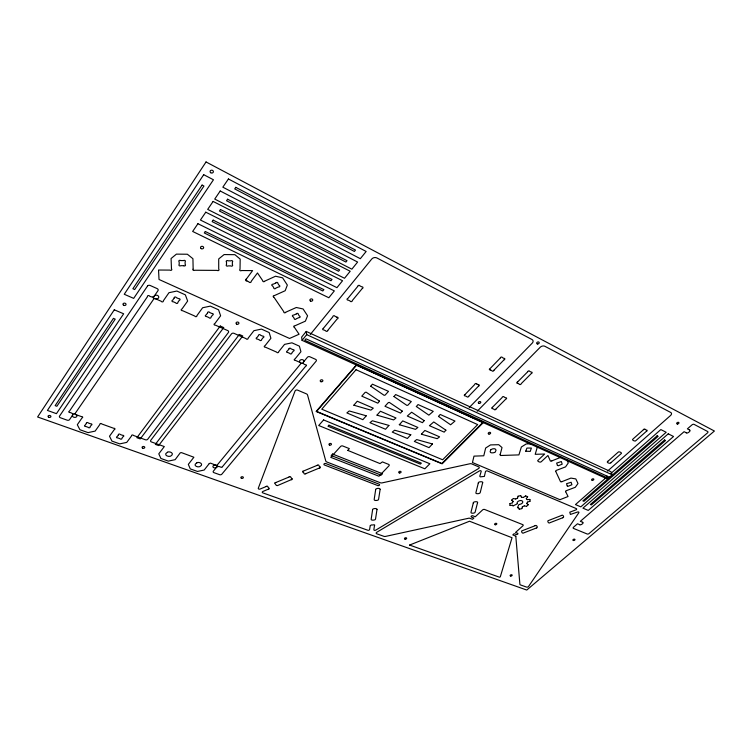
<?xml version="1.0" encoding="UTF-8"?>
<svg xmlns="http://www.w3.org/2000/svg" width="752" height="752" viewBox="0 0 752 752"><rect width="100%" height="100%" fill="white"/><g stroke="black" fill="none" stroke-linecap="round" stroke-linejoin="round"><path stroke-width="1.13" d="M372.597 509.856L371.197 519.049C370.078 520.675 376.019 520.459 375.558 518.908L376.959 509.677M375.662 489.731L374.205 499.309C373.208 501.048 379.13 500.823 378.613 499.14L380.108 489.571M517.667 498.012L517.987 496.273M521.935 508.559L522.236 506.942M473.309 502.994L471.015 512.112C469.897 513.832 475.715 513.419 475.189 511.933L477.511 502.825M478.31 483.075L475.931 492.551C474.822 494.308 480.434 493.932 480.255 492.475L482.596 482.925M500.174 454.537L502.026 447.562L498.726 444.686L490.52 444.911L485.66 448.023L483.78 455.787L473.995 456.126L472.453 462.527L559.958 499.695L568.061 496.517L565.739 491.799M537.191 447.543L535.198 454.321L544.674 454.02L538.338 459.961C535.922 461.014 540.867 463.279 541.562 461.446L547.926 455.486L550.426 461.117L551.733 461.014M611 462.762C610.577 464.228 605.614 462.508 607.804 461.267M526.748 503.492L527.359 502.195M517.432 507.638L518.955 504.489M512.441 502.768L513.118 501.387M246.336 279.095L252.587 270.607L241.477 270.541A1.043 0.846 -0.8 0 1 240.001 270.532A1.043 0.846 -0.8 0 1 240.02 269.338L240.189 259.111L234.887 254.674L224.115 254.571L218.71 258.932L218.719 269.197A1.053 0.846 1.2 0 1 218.719 270.4A1.053 0.846 1.2 0 1 217.234 270.391L194.674 270.25A1.062 0.855 3.2 0 1 192.982 269.216M526.306 498.52L527.66 496.809M306.233 331.416L301.618 337.122L302.069 340.355L607.466 479.033L612.278 474.822L611.038 471.786L306.233 331.416L306.703 334.64L302.069 340.355M310.303 334.471L371.714 259.064A3.751 3.055 -13.5 0 1 376.912 257.964L532.021 339.537A3.422 2.472 -21.3 0 1 532.256 343.1L469.229 407.546M323.416 328.286L332.863 316.761A1.072 0.837 -9.3 0 1 333.738 315.737A1.072 0.837 -9.3 0 1 334.978 316.31L336.858 317.194M357.755 286.371L347.903 298.394A1.09 0.865 -10.5 0 0 347.057 299.475A1.09 0.865 -10.5 0 0 348.289 300.095L350.15 301.016A1.081 0.855 -10.8 0 0 351.419 301.608A1.081 0.855 -10.8 0 0 352.293 300.565L362.173 288.589M327.806 330.335L337.253 318.848A1.072 0.837 -9.5 0 0 338.08 317.805A1.072 0.837 -9.5 0 0 336.858 317.203M482.793 482.775C483.574 481.28 478.131 481.412 478.216 482.972M356.589 364.711L316.113 411.466L442.138 463.852L483.545 422.389L466.475 414.634M380.258 489.467C380.747 487.832 375.436 488.114 375.549 489.637M377.1 509.574C377.504 507.948 372.278 508.333 372.484 509.762M500.014 454.659L500.428 455.505L518.918 454.894L521.362 447.008L526.25 443.924L530.874 443.793M465.093 394.462L474.803 384.413A0.987 0.705 -17.3 0 1 475.696 383.52A0.987 0.705 -17.3 0 1 476.74 384.009M500.315 357.999L490.229 368.433A0.996 0.714 -18.4 0 0 489.364 369.373A0.996 0.714 -18.4 0 0 490.389 369.89M468.769 396.182L478.479 386.171M493.914 370.247L503.99 359.851M477.229 411.222L540.199 347.264A3.403 2.425 -21.6 0 1 544.852 346.277L670.746 412.481A3.158 1.993 -23.8 0 1 670.549 415.499L607.503 471.119M492.485 407.255L502.195 397.479A0.968 0.677 -18.3 0 1 503.097 396.605A0.968 0.677 -18.3 0 1 504.103 397.075L505.617 397.78A0.968 0.677 -18.4 0 1 506.604 398.278A0.968 0.677 -18.4 0 1 505.748 399.152L496.029 408.909M517.639 381.922L527.725 371.77M477.661 502.731C478.394 501.161 473.205 501.443 473.205 502.9M531.279 373.556L521.192 383.67A0.978 0.686 -19.4 0 1 520.281 384.554A0.978 0.686 -19.4 0 1 519.275 384.084L517.761 383.351M511.586 500.136L513.268 498.576M526.597 506.303L528.289 504.761M643.327 429.843L633.231 438.811C630.684 439.798 635.609 442.279 636.248 440.296L646.344 431.366M608.001 461.211L617.749 452.554C618.351 450.617 623.314 453.014 620.767 453.992L611.019 462.621M606.262 477.511L575.459 504.583L580.817 506.857L666.178 432.287L660.839 429.571L610.671 473.647M607.785 478.112L609.026 477.022L305.979 338.814L304.757 340.28L607.785 478.112L606.967 476.091M561.829 481.797L560.569 481.788L555.803 471.542M535.057 525.676C536.608 524.37 538.413 527.942 536.43 528.064M561.443 515.421C562.985 514.133 564.743 517.564 562.75 517.855M523.495 497.354L525.563 495.935M522.358 506.82L524.153 505.917M513.118 505.88L517.301 503.812M515.797 498.98L517.545 498.134M264.713 281.154L275.542 276.228L282.573 277.808L287.349 285.074L285.168 290.723L274.471 295.555A1.006 0.799 -4.3 0 0 273.643 297.021M285.751 312.212L296.307 307.493L303.075 308.95L307.577 315.793L305.378 321.16L294.944 325.785A0.978 0.761 -6.2 0 0 294.117 327.176M268.191 489.242L262.899 491.451A1.241 0.818 -5.6 0 0 262.843 492.88L367.813 530.245A1.156 0.733 -10.3 0 0 369.608 529.53L370.153 526.146A1.156 0.733 -10.4 0 0 370.069 525.78L371.375 524.905A1.156 0.743 -10.5 0 0 371.93 524.981L372.992 524.934A1.156 0.733 -10.6 0 0 373.575 524.811L374.599 524.887L374.628 525.582A1.156 0.733 -10.6 0 0 374.421 525.968L373.866 529.709A1.147 0.733 -10.6 0 0 375.68 530.169L478.592 468.534A1.523 1.006 -15.6 0 0 478.742 466.87L471.664 463.871A2.416 1.598 -15.3 0 0 469.915 463.758L382.166 482.869A2.416 1.607 -11.2 0 1 380.38 482.775L326.819 461.982A2.5 1.711 -8.6 0 1 325.766 460.957L307.549 395.035A2.679 1.955 -7.2 0 0 306.393 393.851L297.613 390.138A1.711 1.25 -6.7 0 0 295.057 390.984L258.303 488.198A1.241 0.827 -5.4 0 0 260.089 489.044L265.992 486.61M275.834 482.521L288.965 477.059M317.09 465.385L303.817 470.902A0.94 0.639 -7.4 0 0 302.642 471.41A0.94 0.639 -7.4 0 0 303.225 472.171M291.109 479.729L277.469 485.595L276.304 485.425L275.27 483.78A0.94 0.63 -6.1 0 1 274.677 483.019A0.94 0.63 -6.1 0 1 275.824 482.53M305.923 473.6L319.158 468.111M551.855 460.873L560.973 457.235M561.998 481.618L570.928 478.093L575.816 478.921L577.987 483.527L575.308 487.287L565.795 490.877L565.579 491.752M534.963 525.789L522.621 530.583C520.215 530.442 522.433 534.531 523.89 532.83L536.204 528.054M561.349 515.534L548.894 520.375C546.478 520.271 548.584 524.36 550.097 522.659L562.515 517.837M509.95 503.671L512.3 502.881M527.5 502.082L529.972 501.246M518.109 496.17L520.666 495.624M519.284 509.198L521.803 508.653M527.255 499.657L529.822 499.422M510.129 505.485L512.488 505.269M582.668 522.198C584.586 522.743 580.629 525.573 579.689 524.774M517.498 507.703L518.448 507.694M689.725 429.947C691.53 430.727 687.112 433.97 686.275 432.917M521.559 497.307L523.307 497.41M524.351 505.88L526.428 506.34M513.437 498.529L515.609 499.008M579.67 524.661L577.489 523.777L573.513 527.218A1.401 0.837 -18 0 0 573.55 528.43L587.152 533.986A1.391 0.818 -18.3 0 0 589.051 533.572L707.453 432.936A1.542 0.94 -24.2 0 0 707.613 431.488L694.115 424.391A1.56 0.959 -24.1 0 0 692.037 424.833L687.384 428.847L689.528 429.975M525.742 495.906L527.641 496.705M582.49 522.226L580.337 521.324L684.104 431.686L686.266 432.785M357.651 365.19L365.124 368.583M367.258 369.561L380.061 375.37M382.195 376.338L398.193 383.614M400.327 384.582L413.13 390.401M415.264 391.369L431.272 398.645M433.406 399.613L464.341 413.666M306.703 334.64L612.278 474.822M246.9 280.9L248.94 281.868A1.137 0.912 -1.9 0 0 250.322 282.489A1.137 0.912 -1.9 0 0 251.159 281.398L257.485 272.967L262.758 280.722A1.025 0.827 -3.1 0 0 264.601 281.351M476.759 383.999L478.31 384.742M490.389 369.899L491.94 370.67A0.996 0.714 -18.5 0 0 493.002 371.159A0.996 0.714 -18.5 0 0 493.895 370.257M645.122 429.467L646.4 430.106A0.94 0.592 -22.7 0 1 646.532 431.291M555.634 471.495L555.907 470.555L565.57 466.87L568.286 462.95L566.914 460.055M511.576 500.249L513.09 501.264M526.776 503.614L528.289 504.648M526.306 498.651L527.105 499.61M291.691 478.46L290.789 477.332A0.959 0.649 -6.7 0 0 289.078 476.928M303.216 472.181L304.109 473.318A0.94 0.639 -7.5 0 0 304.729 474.07A0.94 0.639 -7.5 0 0 305.904 473.6M319.769 466.823L318.904 465.667A0.959 0.658 -8.1 0 0 317.203 465.253M273.878 297.106L283.861 311.807A0.987 0.78 -5.3 0 0 285.647 312.4M294.352 327.252L299.089 334.236L289.548 338.456L159.02 279.471L158.55 270.024L170.008 270.1A1.072 0.855 5 0 0 171.522 270.109A1.072 0.855 5 0 0 171.475 268.896L171.071 258.528L176.4 254.129L187.37 254.232L192.935 258.716L193.151 269.037M512.638 505.325L512.977 505.861M518.589 507.75L519.153 509.151M520.798 495.671L521.427 497.232M509.847 503.784L510.016 505.429M529.944 499.488L530.066 501.133M362.389 288.495A1.109 0.893 -11.9 0 0 361.797 286.832L359.935 285.91A1.119 0.893 -11.6 0 0 357.764 286.183M327.787 330.513A1.081 0.837 -8.6 0 1 325.663 330.786L323.839 329.921A1.081 0.837 -8.4 0 1 323.21 328.38M500.353 357.83A1.025 0.743 -19.3 0 1 502.327 357.567L503.859 358.356A1.025 0.733 -19.4 0 1 504.197 359.766M478.31 384.751A0.987 0.696 -17.4 0 1 479.325 385.259A0.987 0.696 -17.4 0 1 478.469 386.161M464.896 394.546A0.996 0.705 -16.5 0 0 465.281 395.881L466.832 396.595A0.996 0.705 -16.6 0 0 468.74 396.342M643.383 429.702A0.94 0.592 -22.6 0 1 645.141 429.458M517.761 383.332A0.978 0.686 -19.4 0 1 516.765 382.834A0.978 0.686 -19.4 0 1 517.639 381.941M531.476 373.471A1.006 0.705 -20.3 0 0 531.185 372.099L529.681 371.356A1.006 0.714 -20.2 0 0 527.763 371.61M496 409.06A0.978 0.677 -17.6 0 1 494.111 409.323L492.635 408.618A0.978 0.677 -17.5 0 1 492.287 407.34M266.095 486.478A0.959 0.639 -5.7 0 1 267.834 486.882L268.746 487.982A0.949 0.639 -5.8 0 1 268.398 489.232M319.779 466.804A0.959 0.649 -8.2 0 1 319.365 468.101M291.701 478.451A0.959 0.639 -6.8 0 1 291.315 479.729M517.254 503.445A2.886 1.805 -16.7 0 1 519.594 500.691A2.886 1.805 -16.7 0 1 522.772 501.998A2.886 1.805 -16.7 0 1 519.519 504.366M246.891 280.881A1.137 0.912 -1.6 0 1 245.537 280.223A1.137 0.912 -1.6 0 1 246.346 279.105M377.006 415.16L393.606 419.917L396.003 417.99L380.418 411.25L377.015 415.095M515.797 536.204L519.895 584.229A2.096 1.203 -15.4 0 0 520.581 584.962L526.522 587.077A1.325 0.752 -15.6 0 0 528.553 586.457L578.805 512.77A1.128 0.677 -18.4 0 0 577.545 512.037L570.401 514.443L569.781 512.187L575.882 509.894A1.128 0.686 -18.4 0 0 576.333 508.606L487.362 470.94A1.194 0.78 -15.9 0 0 485.463 471.701L484.373 476.411L480.312 476.853L479.757 476.26L481.205 471.438A1.194 0.78 -15.6 0 0 479.419 470.912L376.733 532.303A1.457 0.921 -10.7 0 0 376.752 533.788L383.905 536.336A2.284 1.438 -11 0 0 385.597 536.402L469.21 518.119L472.576 519.303L473.929 518.034L471.485 517.085A1.081 0.677 -14.6 0 1 471.344 516.126A1.081 0.677 -14.6 0 1 472.848 515.806L475.292 516.756L482.605 509.912A1.457 0.912 -15.2 0 1 484.617 509.48L522.753 524.633A1.419 0.865 -16.3 0 1 522.856 525.864L515.524 532.444L517.583 533.253A1.053 0.639 -16 0 1 517.667 534.164A1.053 0.639 -16 0 1 516.21 534.475L514.152 533.676L512.789 534.898L515.797 536.204M226.521 262.025L226.512 264.676A1.053 0.855 0.5 0 0 226.502 265.879A1.053 0.855 0.5 0 0 227.988 265.888L230.845 265.907A1.053 0.855 0.2 0 0 232.33 265.917A1.053 0.855 0.2 0 0 232.34 264.713L232.368 262.072A1.053 0.855 0.3 0 0 232.377 260.859A1.053 0.855 0.3 0 0 230.892 260.85L228.025 260.822A1.053 0.855 0.7 0 0 226.531 260.812A1.053 0.855 0.7 0 0 226.521 262.025M424.175 420.65L422.474 422.662L407.302 416.035L411.635 412.218L424.175 420.65M196.817 462.884C192.503 464.999 197.052 467.763 199.816 466.644C204.666 463.975 198.547 461.333 196.817 462.847M525.761 451.2L530.245 451.397L531.363 448.06L526.908 448.06L525.761 451.162M388.916 425.416L372.353 420.763L369.975 422.69L385.532 429.26L388.906 425.51M438.482 416.429L450.617 424.786L454.988 421.064L440.211 414.465L438.491 416.373M209.188 463.683L204.177 470.038L197.475 471.457L190.275 468.9L188.329 464.379L193.884 457.235L181.439 452.61L180.254 452.826L175.15 459.669L168.335 461.117L160.909 458.476L158.785 453.823L164.312 446.566L151.462 441.969A1.72 1.184 0.5 0 1 150.729 440.362L231.503 333.869A1.833 1.41 -1.7 0 1 234.013 333.343L246.148 338.691A0.978 0.752 -2.8 0 0 247.333 339.208A0.978 0.752 -2.8 0 0 248.047 338.287L253.922 330.683L261.442 329.094L269.169 332.572L270.908 338.278L264.995 345.77A0.968 0.743 -4.2 0 0 264.281 346.672A0.968 0.743 -4.2 0 0 265.447 347.189L276.755 352.171A0.959 0.733 -5.2 0 0 277.902 352.679A0.959 0.733 -5.2 0 0 278.625 351.776L284.557 344.378L291.936 342.818L299.39 346.174L300.941 351.71L294.981 358.995A0.949 0.714 -6.4 0 0 294.258 359.888A0.949 0.714 -6.4 0 0 295.386 360.377L301.204 362.943A0.94 0.714 -6.9 0 0 302.323 363.442A0.94 0.714 -6.9 0 0 303.047 362.558L307.408 357.285A1.748 1.325 -7.4 0 1 309.824 356.768L315.643 359.371A1.748 1.316 -7.8 0 1 316.122 361.167L221.812 474.211A1.626 1.1 -3.4 0 1 219.603 474.681L213.963 472.66A1.636 1.1 -3.1 0 1 213.361 471.175L217.648 465.883L210.447 463.119L209.197 463.617M399.312 424.73L415.508 429.345L417.905 427.456L402.743 420.904L399.312 424.73M557.411 465.385L558.304 465.77L562.186 464.163L561.349 461.54L556.64 463.091L557.411 465.385M445.889 430.172L444.178 432.137L429.43 425.688L433.754 421.957L445.889 430.172M490.934 449.668C488.339 453.494 492.551 453.221 495.042 452.337C498.003 448.559 493.5 447.807 490.943 449.63M222.366 466.795L221.361 467.415L219.687 466.663A2.312 1.57 -3.2 0 0 216.529 467.34A2.03 1.372 -3 0 1 213.869 467.706A2.03 1.372 -3 0 1 213.126 465.967A2.03 1.372 -3 0 1 215.617 465.187A1.297 0.874 -3 0 0 217.384 464.821L300.603 363.921A1.382 1.034 -6.7 0 0 300.198 362.502A2.171 1.636 -6.9 0 1 299.973 360.34A2.171 1.636 -6.9 0 1 302.793 359.776A2.171 1.636 -6.9 0 1 303.667 361.806A2.472 1.861 -7.2 0 0 304.381 364.353L305.35 364.776A0.94 0.705 -7.2 0 1 306.459 365.265A0.94 0.705 -7.2 0 1 305.735 366.139L222.366 466.795M410.789 434.731L407.387 438.491L392.253 432.099L394.631 430.21L410.789 434.759M567.243 485.933L568.108 486.3L571.905 484.739L571.144 482.267L566.547 483.705L567.243 485.933M421.402 434.205L437.203 438.689L439.591 436.837L424.852 430.464L421.411 434.148M409.605 545.05L499.535 577.235L500.306 576.784L512.037 537.718L469.53 521.23L409.605 545.05M167.423 452.281C162.902 454.631 168.016 457.244 170.582 456.201C175.385 453.418 169.36 450.833 167.433 452.215M353.863 405.206L370.886 410.141L373.283 408.167L357.256 401.239L353.863 405.206M432.466 443.962L429.044 447.647L414.324 441.424L416.693 439.572L432.466 443.962M347.809 450.401L380.042 463.599L382.411 461.897L388.624 464.388A1.551 1.053 -11.5 0 1 388.944 465.845L378.98 476.232L330.739 457.338L340.6 446.472A1.598 1.109 -9.3 0 1 342.809 446.002L349.332 448.615L347.819 450.373M366.224 415.79L349.238 410.949L346.86 412.923L362.859 419.682L366.215 415.884M370.736 386.218L384.14 395.326L385.127 395.101L388.511 391.369L372.428 384.178L370.745 386.161M379.497 401.126L377.824 403.166L361.778 396.154L365.115 392.412L366.102 392.177L379.497 401.126M393.963 396.558L406.926 405.422L407.894 405.196L411.297 401.549L395.674 394.565L393.982 396.501M402.254 411.1L400.562 413.092L384.968 406.277L388.314 402.611L389.292 402.386L402.254 411.1M416.345 406.522L428.875 415.151L433.255 411.353L418.056 404.567L416.345 406.522M206.039 161.953L37.6 416.984L526.748 590.047L714.4 431.028L206.039 161.953M203.698 174.68L124.249 294.267L133.677 298.375L213.455 179.775L203.698 174.68M114.285 309.805L47.414 410.423L56.447 413.666L123.657 313.791L114.285 309.805M202.091 185.077L132.878 288.74L134.683 289.539L203.952 186.035L202.091 185.077M113.43 318.397L55.15 405.648L56.879 406.277L115.216 319.139L113.43 318.397M147.514 286.051L59.558 416.072A1.833 1.25 5.2 0 0 60.47 417.783L67.125 420.161A1.824 1.25 4.9 0 0 69.532 419.644L72.982 414.606A0.987 0.677 4.8 0 1 73.564 413.76A0.987 0.677 4.8 0 1 74.833 414.22L81.385 416.589A0.978 0.677 4.3 0 1 82.645 417.05A0.978 0.677 4.3 0 1 82.053 417.886L77.306 424.73L79.928 429.74L88.031 432.616L95.147 431.103L99.95 424.354A0.968 0.667 3.3 0 1 100.533 423.526A0.968 0.667 3.3 0 1 101.764 423.968L113.721 428.302A0.959 0.658 2.6 0 1 114.934 428.734A0.959 0.658 2.6 0 1 114.332 429.561L109.501 436.226L111.926 441.095L119.756 443.877L126.75 442.392L131.628 435.812A0.94 0.649 1.5 0 1 132.23 435.004A0.94 0.649 1.5 0 1 133.424 435.436L145.38 439.76A1.73 1.194 0.8 0 0 147.712 439.271L228.382 332.506A1.842 1.41 -1.2 0 0 227.724 330.57L215.335 325.118A1.006 0.771 -0.2 0 1 214.104 324.573A1.006 0.771 -0.2 0 1 214.809 323.623L220.618 315.793L218.559 309.805L210.372 306.12L202.626 307.747L196.864 315.699A1.015 0.79 1.4 0 1 196.159 316.667A1.015 0.79 1.4 0 1 194.909 316.113L182.492 310.642A1.034 0.799 2.5 0 1 181.213 310.078A1.034 0.799 2.5 0 1 181.909 309.1L187.643 301.044L185.359 294.859L176.861 291.043L168.974 292.697L163.287 300.885A1.043 0.808 4.2 0 1 162.601 301.881A1.043 0.808 4.2 0 1 161.295 301.308L154.47 298.3A1.053 0.818 4.9 0 1 153.154 297.717A1.053 0.818 4.9 0 1 153.84 296.711L157.958 290.704A1.965 1.532 5.1 0 0 157.14 288.599L150.174 285.487A1.974 1.542 5.7 0 0 147.514 286.051M147.533 296.561L69.428 411.184A0.987 0.686 5 0 0 68.846 412.04A0.987 0.686 5 0 0 70.115 412.5L71.224 412.904A2.594 1.786 4.9 0 1 72.493 415.33A2.256 1.551 4.7 0 0 73.818 417.238A2.256 1.551 4.7 0 0 76.638 416.674A2.256 1.551 4.7 0 0 75.98 414.625A1.438 0.987 4.7 0 1 75.275 413.28L153.587 299.258A1.532 1.184 4.8 0 1 155.655 298.817A2.416 1.88 4.8 0 0 158.559 297.867A2.416 1.88 4.8 0 0 157.563 295.461A2.416 1.88 4.8 0 0 154.423 295.856A2.773 2.153 5.2 0 1 150.701 296.645L149.545 296.138A1.053 0.818 5.3 0 0 148.219 295.555A1.053 0.818 5.3 0 0 147.533 296.561M197.926 223.711L192.644 231.447L328.821 297.745L334.339 290.902L197.926 223.711M205.775 212.186L200.427 220.035L336.952 287.668L342.545 280.731L205.775 212.186M213.117 201.433L207.684 209.394L344.529 278.268L350.197 271.246L213.117 201.433M220.223 190.999L214.724 199.073L351.87 269.169L357.614 262.053L220.223 190.999M228.42 178.976L222.836 187.173L360.33 258.688L366.149 251.469L228.42 178.976M205.305 231.513L204.3 232.979L322.824 290.968L323.877 289.642L205.305 231.513M213.164 220.139L212.139 221.624L330.965 280.769L332.036 279.434L213.164 220.139M220.496 209.517L219.452 211.03L338.56 271.265L339.641 269.912L220.496 209.517M227.602 199.224L226.54 200.746L345.92 262.053L347.01 260.681L227.602 199.224M235.79 187.351L234.718 188.902L354.389 251.45L355.499 250.059L235.79 187.351M86.424 423.367L85.145 425.19A0.968 0.667 3.9 0 0 84.562 426.017A0.968 0.667 3.9 0 0 85.803 426.469L88.191 427.324A0.968 0.658 3.7 0 0 89.432 427.766A0.968 0.658 3.7 0 0 90.014 426.939L91.293 425.115A0.968 0.667 3.7 0 0 91.885 424.288A0.968 0.667 3.7 0 0 90.644 423.837L88.247 422.981A0.968 0.667 3.9 0 0 87.006 422.53A0.968 0.667 3.9 0 0 86.424 423.367M174.229 298.008L172.697 300.189A1.043 0.808 3.5 0 0 172.001 301.185A1.043 0.808 3.5 0 0 173.298 301.759L175.789 302.868A1.034 0.808 3.2 0 0 177.087 303.441A1.034 0.808 3.2 0 0 177.782 302.445L179.314 300.274A1.043 0.808 3.1 0 0 180.019 299.277A1.043 0.808 3.1 0 0 178.722 298.704L176.231 297.585A1.043 0.818 3.5 0 0 174.925 297.002A1.043 0.818 3.5 0 0 174.229 298.008M118.449 434.882L117.143 436.658A0.949 0.649 2.2 0 0 116.551 437.467A0.949 0.649 2.2 0 0 117.754 437.899L120.066 438.726A0.94 0.649 2 0 0 121.26 439.149A0.94 0.649 2 0 0 121.852 438.341L123.159 436.574A0.949 0.649 2 0 0 123.751 435.765A0.949 0.649 2 0 0 122.557 435.333L120.245 434.496A0.949 0.649 2.2 0 0 119.042 434.064A0.949 0.649 2.2 0 0 118.449 434.882M207.618 312.879L206.057 315.003A1.015 0.79 0.7 0 0 205.352 315.972A1.015 0.79 0.7 0 0 206.603 316.526L209.009 317.588A1.015 0.79 0.3 0 0 210.25 318.143A1.015 0.79 0.3 0 0 210.964 317.175L212.515 315.06A1.015 0.79 0.3 0 0 213.23 314.092A1.015 0.79 0.3 0 0 211.979 313.537L209.573 312.465A1.015 0.79 0.6 0 0 208.323 311.911A1.015 0.79 0.6 0 0 207.618 312.879M220.251 326.039L136.892 437.702L140.267 438.914L223.748 327.571L220.251 326.039M239.343 334.461L155.335 444.366L158.634 445.56L242.764 335.965L239.343 334.461M258.509 335.552L256.93 337.582A0.978 0.752 -3.5 0 0 256.206 338.503A0.978 0.752 -3.5 0 0 257.391 339.03L259.656 340.036A0.978 0.752 -3.8 0 0 260.831 340.562A0.978 0.752 -3.8 0 0 261.555 339.641L263.134 337.61A0.978 0.752 -3.9 0 0 263.867 336.689A0.978 0.752 -3.9 0 0 262.683 336.163L260.418 335.148A0.978 0.752 -3.6 0 0 259.233 334.621A0.978 0.752 -3.6 0 0 258.509 335.552M288.909 349.097L287.311 351.071A0.959 0.724 -5.8 0 0 286.587 351.974A0.959 0.724 -5.8 0 0 287.725 352.472L289.915 353.449A0.959 0.724 -6.1 0 0 291.052 353.948A0.959 0.724 -6.1 0 0 291.776 353.055L293.374 351.081A0.959 0.724 -6.2 0 0 294.107 350.188A0.959 0.724 -6.2 0 0 292.97 349.68L290.78 348.702A0.959 0.733 -6 0 0 289.633 348.195A0.959 0.733 -6 0 0 288.909 349.097M356.561 365.218L316.583 411.391L441.875 463.486L482.765 422.521L356.561 365.218M356.044 369.721L321.762 409.201L442.637 459.773L477.67 424.598L356.044 369.721M323.595 419.936L318.707 425.51L424.852 468.806L429.853 463.758L323.595 419.936M328.944 425.2L328.004 426.262L420.387 464.116L421.336 463.138L328.944 425.2M332.534 454.048L331.2 455.524L381.151 475.151L382.505 473.741L332.534 454.048M657.145 435.803L582.885 500.898L583.909 501.34L658.169 436.32L657.145 435.803M668.255 433.819L582.941 508.164L588.243 510.42L673.538 436.498L668.255 433.819M664.552 439.986L590.339 504.517L591.354 504.949L665.558 440.493L664.552 439.986M275.89 282.978L273.098 284.237A1.015 0.818 -4 0 0 271.829 284.82A1.015 0.818 -4 0 0 272.506 285.816L273.803 287.753A1.015 0.818 -4.2 0 0 274.48 288.749A1.015 0.818 -4.2 0 0 275.749 288.176L278.522 286.926A1.015 0.818 -4.5 0 0 279.791 286.352A1.015 0.818 -4.5 0 0 279.114 285.356L277.826 283.41A1.015 0.818 -4.3 0 0 277.159 282.404A1.015 0.818 -4.3 0 0 275.89 282.978M296.363 313.913L293.647 315.126A0.987 0.771 -6 0 0 292.415 315.671A0.987 0.771 -6 0 0 293.045 316.62L294.276 318.444A0.987 0.771 -6.2 0 0 294.906 319.384A0.987 0.771 -6.2 0 0 296.138 318.839L298.845 317.635A0.987 0.771 -6.5 0 0 300.076 317.081A0.987 0.771 -6.5 0 0 299.446 316.141L298.234 314.317A0.987 0.771 -6.3 0 0 297.604 313.368A0.987 0.771 -6.3 0 0 296.363 313.913M183.685 265.7L180.781 265.682A1.072 0.855 4.5 0 1 179.267 265.672A1.072 0.855 4.5 0 1 179.23 264.45L179.145 261.781A1.072 0.865 4.7 0 1 179.108 260.559A1.072 0.865 4.7 0 1 180.621 260.568L183.544 260.596A1.072 0.865 4.3 0 1 185.058 260.606A1.072 0.865 4.3 0 1 185.086 261.828L185.161 264.497A1.072 0.855 4.1 0 1 185.199 265.71A1.072 0.855 4.1 0 1 183.685 265.7M377.777 485.566L324.422 464.99A1.184 0.808 -8.5 0 1 324.103 463.89A1.184 0.808 -8.5 0 1 325.748 463.533L379.111 484.185A1.147 0.761 -11 0 1 379.365 485.228A1.147 0.761 -11 0 1 377.777 485.566M537.586 343.984A1.344 0.968 -21.6 0 0 539.184 342.48A1.344 0.968 -21.6 0 0 537.013 342.414A1.344 0.968 -21.6 0 0 537.586 343.984M479.099 403.382A1.278 0.893 -17 0 0 480.782 402.141A1.278 0.893 -17 0 0 478.761 401.869A1.278 0.893 -17 0 0 479.099 403.382M495.305 524.746A1.128 0.696 -15.4 0 0 496.799 523.74A1.128 0.696 -15.4 0 0 495.032 523.58A1.128 0.696 -15.4 0 0 495.305 524.746M677.467 424.015A1.231 0.771 -23.8 0 0 678.943 422.69A1.231 0.771 -23.8 0 0 677.007 422.765A1.231 0.771 -23.8 0 0 677.467 424.015M488.988 434.073A1.241 0.837 -16.8 0 0 490.624 432.889A1.241 0.837 -16.8 0 0 488.678 432.644A1.241 0.837 -16.8 0 0 488.988 434.073M592.303 480.359A1.166 0.724 -19.7 0 0 593.826 479.231A1.166 0.724 -19.7 0 0 592.012 479.137A1.166 0.724 -19.7 0 0 592.303 480.359M236.701 324.131A1.457 1.128 -1.8 0 0 238.929 323.191A1.457 1.128 -1.8 0 0 236.795 322.176A1.457 1.128 -1.8 0 0 236.701 324.131M142.701 448.164A1.354 0.921 0.7 0 0 144.779 447.44A1.354 0.921 0.7 0 0 142.814 446.566A1.354 0.921 0.7 0 0 142.701 448.164M310.651 301.129A1.448 1.147 -7.4 0 0 312.747 299.926A1.448 1.147 -7.4 0 0 310.51 299.136A1.448 1.147 -7.4 0 0 310.651 301.129M201.179 248.621A1.57 1.288 3.4 0 0 203.642 247.728A1.57 1.288 3.4 0 0 201.414 246.412A1.57 1.288 3.4 0 0 201.179 248.621M329.62 445.128A1.269 0.884 -8.7 0 0 331.453 444.159A1.269 0.884 -8.7 0 0 329.517 443.605A1.269 0.884 -8.7 0 0 329.62 445.128M399.444 472.952A1.213 0.808 -12.1 0 0 401.079 471.88A1.213 0.808 -12.1 0 0 399.152 471.579A1.213 0.808 -12.1 0 0 399.444 472.952M405.065 539.156A1.128 0.705 -11.8 0 0 406.672 538.272A1.128 0.705 -11.8 0 0 404.943 537.943A1.128 0.705 -11.8 0 0 405.065 539.156M573.55 540.528A1.09 0.639 -17.8 0 0 574.97 539.513A1.09 0.639 -17.8 0 0 573.259 539.457A1.09 0.639 -17.8 0 0 573.55 540.528M241.505 478.338A1.269 0.846 -4.4 0 0 243.366 477.482A1.269 0.846 -4.4 0 0 241.439 476.871A1.269 0.846 -4.4 0 0 241.505 478.338M510.749 576.041A1.062 0.611 -15.2 0 0 512.168 575.13A1.062 0.611 -15.2 0 0 510.514 575.007A1.062 0.611 -15.2 0 0 510.749 576.041M320.935 381.715A1.344 0.996 -8.2 0 0 322.881 380.644A1.344 0.996 -8.2 0 0 320.813 379.995A1.344 0.996 -8.2 0 0 320.935 381.715M210.682 172.697A1.654 1.438 6.8 0 0 213.361 171.898A1.654 1.438 6.8 0 0 211.143 170.253A1.654 1.438 6.8 0 0 210.682 172.697M48.598 417.163A1.457 0.987 5.7 0 0 50.91 416.627A1.457 0.987 5.7 0 0 48.927 415.48A1.457 0.987 5.7 0 0 48.598 417.163M123.591 305.227A1.551 1.184 6.5 0 0 126.035 304.504A1.551 1.184 6.5 0 0 123.873 303.197A1.551 1.184 6.5 0 0 123.591 305.227"/></g></svg>
